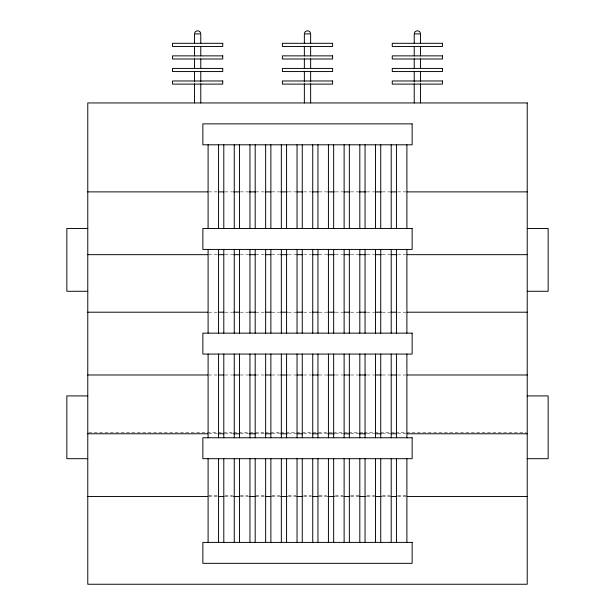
<?xml version="1.0" encoding="UTF-8"?>
<svg xmlns="http://www.w3.org/2000/svg" width="615" height="615" viewBox="0 0 615 615"><rect width="100%" height="100%" fill="white"/><g stroke="black" fill="none" stroke-linecap="round" stroke-linejoin="round"><path stroke-width="0.46" stroke-dasharray="3.08 2.31" d="M208.669 191.88L217.31 191.88M224.982 191.88L232.662 191.88M240.334 191.88L248.014 191.88M255.686 191.88L264.319 191.88M271.999 191.88L279.671 191.88M288.312 191.88L295.984 191.88M303.664 191.88L311.336 191.88M319.016 191.88L326.688 191.88M335.329 191.88L343.001 191.88M350.681 191.88L359.314 191.88M366.986 191.88L374.666 191.88M382.338 191.88L390.018 191.88M397.69 191.88L406.33 191.88M208.669 254.664L217.31 254.664M224.982 254.664L232.662 254.664M240.334 254.664L248.014 254.664M255.686 254.664L264.319 254.664M271.999 254.664L279.671 254.664M288.312 254.664L295.984 254.664M303.664 254.664L311.336 254.664M319.016 254.664L326.688 254.664M335.329 254.664L343.001 254.664M350.681 254.664L359.314 254.664M366.986 254.664L374.666 254.664M382.338 254.664L390.018 254.664M397.69 254.664L406.33 254.664M208.669 312.205L217.31 312.205M224.982 312.205L232.662 312.205M240.334 312.205L248.014 312.205M255.686 312.205L264.319 312.205M271.999 312.205L279.671 312.205M288.312 312.205L295.984 312.205M303.664 312.205L311.336 312.205M319.016 312.205L326.688 312.205M335.329 312.205L343.001 312.205M350.681 312.205L359.314 312.205M366.986 312.205L374.666 312.205M382.338 312.205L390.018 312.205M397.69 312.205L406.33 312.205M208.669 374.989L217.31 374.989M224.982 374.989L232.662 374.989M240.334 374.989L248.014 374.989M255.686 374.989L264.319 374.989M271.999 374.989L279.671 374.989M288.312 374.989L295.984 374.989M303.664 374.989L311.336 374.989M319.016 374.989L326.688 374.989M335.329 374.989L343.001 374.989M350.681 374.989L359.314 374.989M366.986 374.989L374.666 374.989M382.338 374.989L390.018 374.989M397.69 374.989L406.33 374.989M88.737 432.537L217.31 432.537M218.264 432.537L232.662 432.537M233.615 432.537L248.967 432.537M249.928 432.537L264.319 432.537M265.28 432.537L279.671 432.537M280.632 432.537L332.446 432.537M333.407 432.537L347.798 432.537M348.759 432.537L363.15 432.537M364.111 432.537L379.463 432.537M380.424 432.537L394.815 432.537M395.776 432.537L526.263 432.537M208.669 433.767L217.31 433.767M224.982 433.767L232.662 433.767M240.334 433.767L248.014 433.767M255.686 433.767L264.319 433.767M271.999 433.767L279.671 433.767M288.312 433.767L295.984 433.767M303.664 433.767L311.336 433.767M319.016 433.767L326.688 433.767M335.329 433.767L343.001 433.767M350.681 433.767L359.314 433.767M366.986 433.767L374.666 433.767M382.338 433.767L390.018 433.767M397.69 433.767L406.33 433.767M208.669 495.313L217.31 495.313M224.982 495.313L232.662 495.313M240.334 495.313L248.014 495.313M255.686 495.313L264.319 495.313M271.999 495.313L279.671 495.313M288.312 495.313L295.984 495.313M303.664 495.313L311.336 495.313M319.016 495.313L326.688 495.313M335.329 495.313L343.001 495.313M350.681 495.313L359.314 495.313M366.986 495.313L374.666 495.313M382.338 495.313L390.018 495.313M397.69 495.313L406.33 495.313M208.669 496.543L217.31 496.543M224.982 496.543L232.662 496.543M240.334 496.543L248.014 496.543M255.686 496.543L264.319 496.543M271.999 496.543L279.671 496.543M288.312 496.543L295.984 496.543M303.664 496.543L311.336 496.543M319.016 496.543L326.688 496.543M335.329 496.543L343.001 496.543M350.681 496.543L359.314 496.543M366.986 496.543L374.666 496.543M382.338 496.543L390.018 496.543M397.69 496.543L406.33 496.543"/><path stroke-width="0.92" d="M194.601 33.079C195.27 30.058 200.006 30.058 200.667 33.079M304.471 33.079C305.132 30.058 309.868 30.058 310.529 33.079M414.333 33.079C414.994 30.058 419.73 30.058 420.399 33.079M87.776 191.88L207.709 191.88M218.264 191.88L224.021 191.88M233.615 191.88L239.373 191.88M248.967 191.88L255.686 191.88M265.28 191.88L271.038 191.88M280.632 191.88L287.351 191.88M296.945 191.88L302.703 191.88M312.297 191.88L318.055 191.88M327.649 191.88L334.368 191.88M343.962 191.88L349.72 191.88M359.314 191.88L366.033 191.88M375.627 191.88L381.385 191.88M390.979 191.88L396.737 191.88M407.291 191.88L527.224 191.88M87.776 228.503L66.85 228.503L66.85 291.279L87.776 291.279M527.224 228.503L548.149 228.503L548.149 291.279L527.224 291.279M87.776 254.664L207.709 254.664M218.264 254.664L224.021 254.664M233.615 254.664L239.373 254.664M248.967 254.664L255.686 254.664M265.28 254.664L271.038 254.664M280.632 254.664L287.351 254.664M296.945 254.664L302.703 254.664M312.297 254.664L318.055 254.664M327.649 254.664L334.368 254.664M343.962 254.664L349.72 254.664M359.314 254.664L366.033 254.664M375.627 254.664L381.385 254.664M390.979 254.664L396.737 254.664M407.291 254.664L527.224 254.664M87.776 312.205L207.709 312.205M218.264 312.205L224.021 312.205M233.615 312.205L239.373 312.205M248.967 312.205L255.686 312.205M265.28 312.205L271.038 312.205M280.632 312.205L287.351 312.205M296.945 312.205L302.703 312.205M312.297 312.205L318.055 312.205M327.649 312.205L334.368 312.205M343.962 312.205L349.72 312.205M359.314 312.205L366.033 312.205M375.627 312.205L381.385 312.205M390.979 312.205L396.737 312.205M407.291 312.205L527.224 312.205M87.776 374.989L207.709 374.989M218.264 374.989L224.021 374.989M233.615 374.989L239.373 374.989M248.967 374.989L255.686 374.989M265.28 374.989L271.038 374.989M280.632 374.989L287.351 374.989M296.945 374.989L302.703 374.989M312.297 374.989L318.055 374.989M327.649 374.989L334.368 374.989M343.962 374.989L349.72 374.989M359.314 374.989L366.033 374.989M375.627 374.989L381.385 374.989M390.979 374.989L396.737 374.989M407.291 374.989L527.224 374.989M87.776 395.914L66.85 395.914L66.85 458.69L87.776 458.69M527.224 395.914L548.149 395.914L548.149 458.69L527.224 458.69M87.776 433.767L207.709 433.767M218.264 433.767L224.021 433.767M233.615 433.767L239.373 433.767M248.967 433.767L255.686 433.767M265.28 433.767L271.038 433.767M280.632 433.767L287.351 433.767M296.945 433.767L302.703 433.767M312.297 433.767L318.055 433.767M327.649 433.767L334.368 433.767M343.962 433.767L349.72 433.767M359.314 433.767L366.033 433.767M375.627 433.767L381.385 433.767M390.979 433.767L396.737 433.767M407.291 433.767L527.224 433.767M87.776 496.543L207.709 496.543M218.264 496.543L224.021 496.543M233.615 496.543L239.373 496.543M248.967 496.543L255.686 496.543M265.28 496.543L271.038 496.543M280.632 496.543L287.351 496.543M296.945 496.543L302.703 496.543M312.297 496.543L318.055 496.543M327.649 496.543L334.368 496.543M343.962 496.543L349.72 496.543M359.314 496.543L366.033 496.543M375.627 496.543L381.385 496.543M390.979 496.543L396.737 496.543M407.291 496.543L527.224 496.543M420.499 43.481L420.499 33.886L414.226 33.886L414.226 43.481M420.499 46.356L420.499 55.95M420.499 58.825L420.499 68.419M420.499 71.294L420.499 81.849M420.499 83.763L420.499 102.943M414.226 46.356L414.226 55.95M414.226 58.825L414.226 68.419M414.226 71.294L414.226 81.849M414.226 83.763L414.226 102.943M406.899 144.802L406.899 228.503M406.899 249.429L406.899 333.138M406.899 354.063L406.899 437.765M406.899 458.69L406.899 542.399M396.437 144.802L396.437 228.503M396.437 249.429L396.437 333.138M396.437 354.063L396.437 437.765M396.437 458.69L396.437 542.399M391.202 144.802L391.202 228.503M391.202 249.429L391.202 333.138M391.202 354.063L391.202 437.765M391.202 458.69L391.202 542.399M380.739 144.802L380.739 228.503M380.739 249.429L380.739 333.138M380.739 354.063L380.739 437.765M380.739 458.69L380.739 542.399M375.511 144.802L375.511 228.503M375.511 249.429L375.511 333.138M375.511 354.063L375.511 437.765M375.511 458.69L375.511 542.399M365.049 144.802L365.049 228.503M365.049 249.429L365.049 333.138M365.049 354.063L365.049 437.765M365.049 458.69L365.049 542.399M359.813 144.802L359.813 228.503M359.813 249.429L359.813 333.138M359.813 354.063L359.813 437.765M359.813 458.69L359.813 542.399M349.351 144.802L349.351 228.503M349.351 249.429L349.351 333.138M349.351 354.063L349.351 437.765M349.351 458.69L349.351 542.399M344.123 144.802L344.123 228.503M344.123 249.429L344.123 333.138M344.123 354.063L344.123 437.765M344.123 458.69L344.123 542.399M333.661 144.802L333.661 228.503M333.661 249.429L333.661 333.138M333.661 354.063L333.661 437.765M333.661 458.69L333.661 542.399M328.425 144.802L328.425 228.503M328.425 249.429L328.425 333.138M328.425 354.063L328.425 437.765M328.425 458.69L328.425 542.399M317.963 144.802L317.963 228.503M317.963 249.429L317.963 333.138M317.963 354.063L317.963 437.765M317.963 458.69L317.963 542.399M312.735 144.802L312.735 228.503M312.735 249.429L312.735 333.138M312.735 354.063L312.735 437.765M312.735 458.69L312.735 542.399M310.637 43.481L310.637 33.886L304.364 33.886L304.364 43.481M310.637 46.356L310.637 55.95M310.637 58.825L310.637 68.419M310.637 71.294L310.637 81.849M310.637 83.763L310.637 102.943M304.364 46.356L304.364 55.95M304.364 58.825L304.364 68.419M304.364 71.294L304.364 81.849M304.364 83.763L304.364 102.943M302.265 144.802L302.265 228.503M302.265 249.429L302.265 333.138M302.265 354.063L302.265 437.765M302.265 458.69L302.265 542.399M297.037 144.802L297.037 228.503M297.037 249.429L297.037 333.138M297.037 354.063L297.037 437.765M297.037 458.69L297.037 542.399M286.575 144.802L286.575 228.503M286.575 249.429L286.575 333.138M286.575 354.063L286.575 437.765M286.575 458.69L286.575 542.399M281.339 144.802L281.339 228.503M281.339 249.429L281.339 333.138M281.339 354.063L281.339 437.765M281.339 458.69L281.339 542.399M270.877 144.802L270.877 228.503M270.877 249.429L270.877 333.138M270.877 354.063L270.877 437.765M270.877 458.69L270.877 542.399M265.649 144.802L265.649 228.503M265.649 249.429L265.649 333.138M265.649 354.063L265.649 437.765M265.649 458.69L265.649 542.399M255.187 144.802L255.187 228.503M255.187 249.429L255.187 333.138M255.187 354.063L255.187 437.765M255.187 458.69L255.187 542.399M249.951 144.802L249.951 228.503M249.951 249.429L249.951 333.138M249.951 354.063L249.951 437.765M249.951 458.69L249.951 542.399M239.489 144.802L239.489 228.503M239.489 249.429L239.489 333.138M239.489 354.063L239.489 437.765M239.489 458.69L239.489 542.399M234.261 144.802L234.261 228.503M234.261 249.429L234.261 333.138M234.261 354.063L234.261 437.765M234.261 458.69L234.261 542.399M223.799 144.802L223.799 228.503M223.799 249.429L223.799 333.138M223.799 354.063L223.799 437.765M223.799 458.69L223.799 542.399M218.563 144.802L218.563 228.503M218.563 249.429L218.563 333.138M218.563 354.063L218.563 437.765M218.563 458.69L218.563 542.399M208.101 144.802L208.101 228.503M208.101 249.429L208.101 333.138M208.101 354.063L208.101 437.765M208.101 458.69L208.101 542.399M200.774 43.481L200.774 33.886L194.501 33.886L194.501 43.481M200.774 46.356L200.774 55.95M200.774 58.825L200.774 68.419M200.774 71.294L200.774 81.849M200.774 83.763L200.774 102.943M194.501 46.356L194.501 55.95M194.501 58.825L194.501 68.419M194.501 71.294L194.501 81.849M194.501 83.763L194.501 102.943M222.745 43.304L172.523 43.304L172.523 46.448L222.745 46.448L222.745 43.304M332.615 43.304L282.385 43.304L282.385 46.448L332.615 46.448L332.615 43.304M442.477 43.304L392.255 43.304L392.255 46.448L442.477 46.448L442.477 43.304M222.745 55.865L172.523 55.865L172.523 59.002L222.745 59.002L222.745 55.865M332.615 55.865L282.385 55.865L282.385 59.002L332.615 59.002L332.615 55.865M442.477 55.865L392.255 55.865L392.255 59.002L442.477 59.002L442.477 55.865M222.745 68.419L172.523 68.419L172.523 71.555L222.745 71.555L222.745 68.419M332.615 68.419L282.385 68.419L282.385 71.555L332.615 71.555L332.615 68.419M442.477 68.419L392.255 68.419L392.255 71.555L442.477 71.555L442.477 68.419M222.745 80.972L172.523 80.972L172.523 84.109L222.745 84.109L222.745 80.972M332.615 80.972L282.385 80.972L282.385 84.109L332.615 84.109L332.615 80.972M442.477 80.972L392.255 80.972L392.255 84.109L442.477 84.109L442.477 80.972M527.224 102.943L87.776 102.943L87.776 584.25L527.224 584.25L527.224 102.943M412.135 123.869L202.865 123.869L202.865 144.802L412.135 144.802L412.135 123.869M412.135 228.503L202.865 228.503L202.865 249.429L412.135 249.429L412.135 228.503M412.135 333.138L202.865 333.138L202.865 354.063L412.135 354.063L412.135 333.138M412.135 437.765L202.865 437.765L202.865 458.69L412.135 458.69L412.135 437.765M412.135 542.399L202.865 542.399L202.865 563.325L412.135 563.325L412.135 542.399"/></g></svg>
